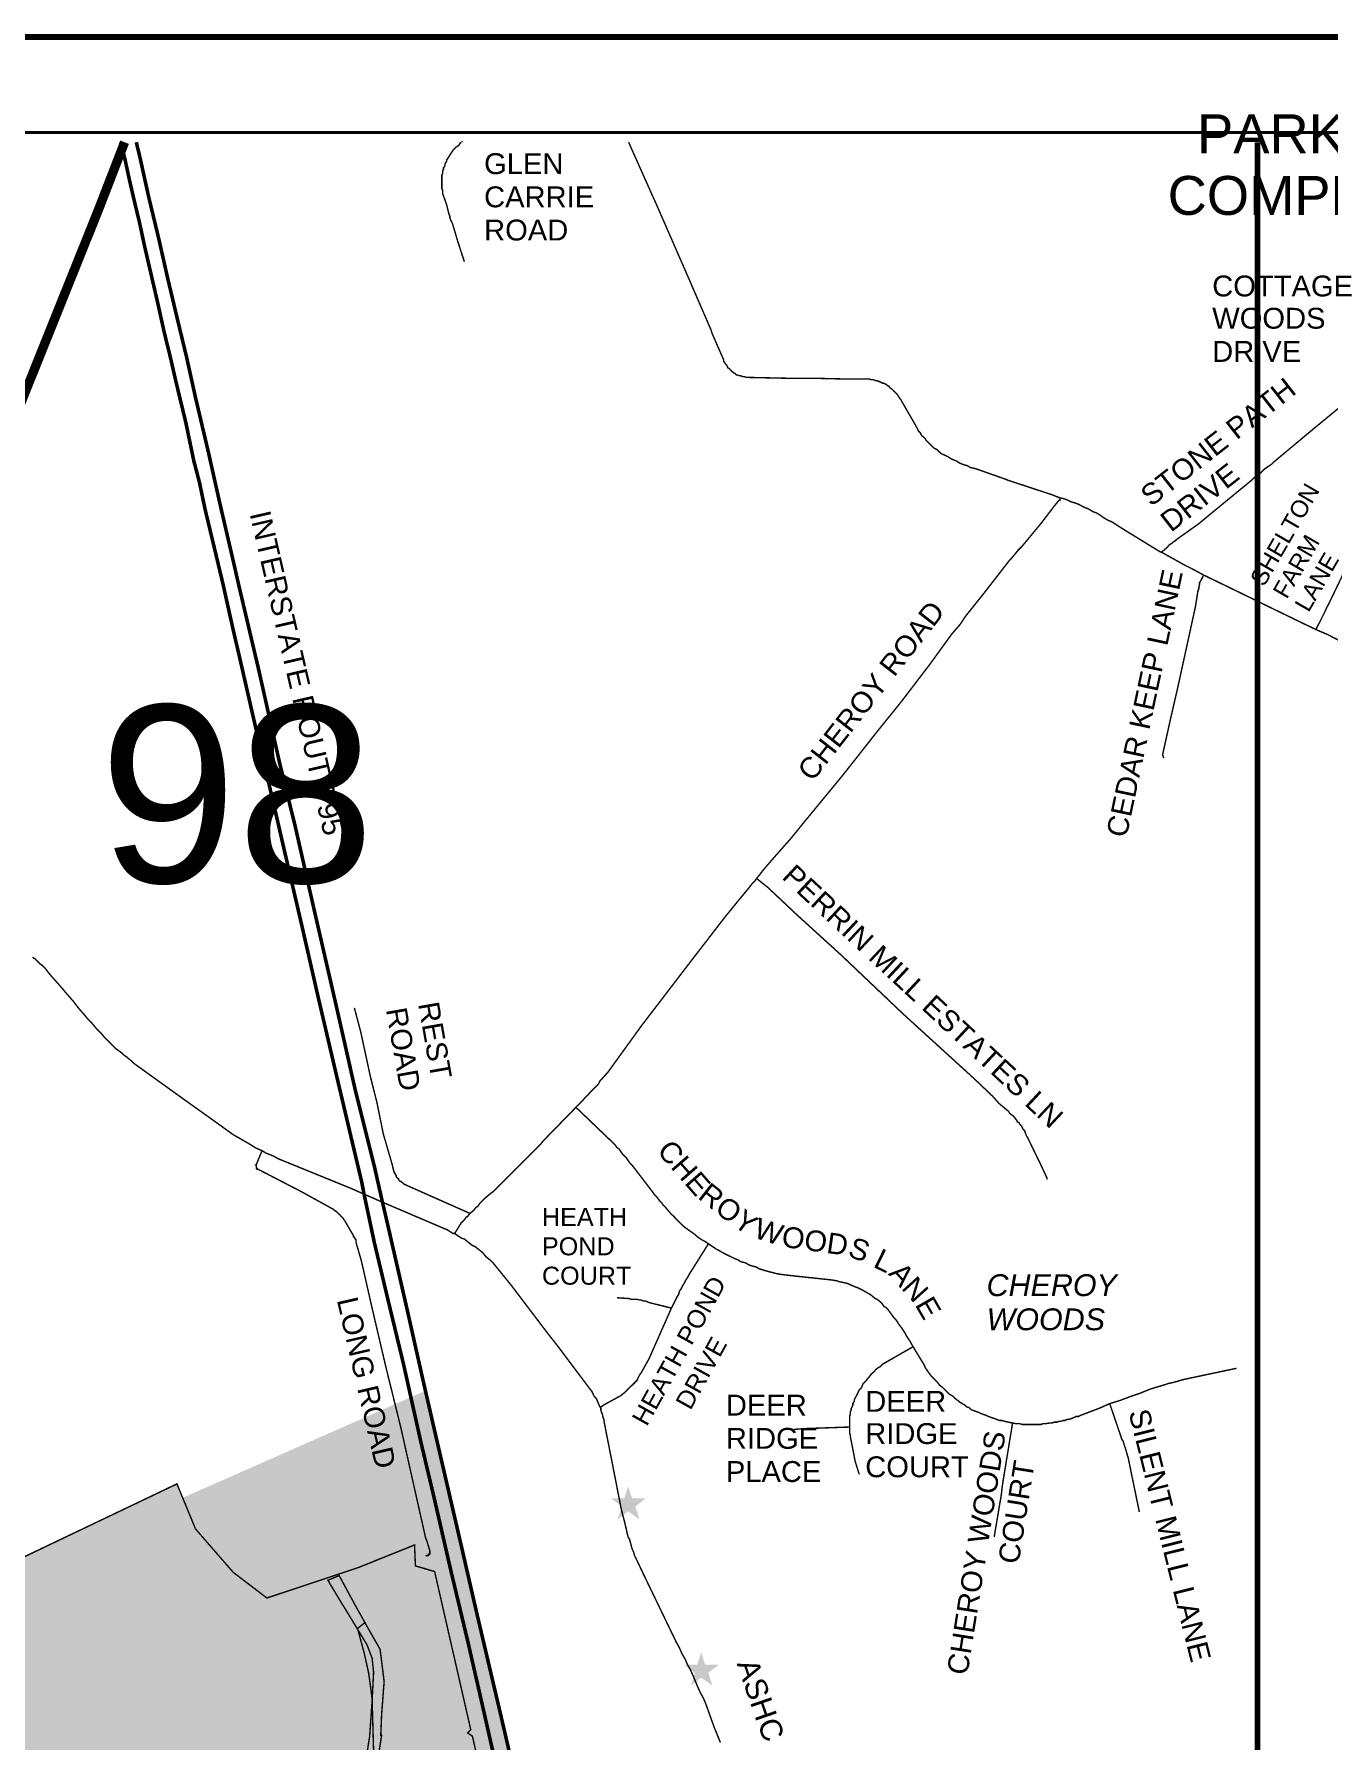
# Model space of a CAD drawing. Header units: millimetres. Extents: x 10 to 1080, y 12 to 847.
# Drawn here: x 440.9 to 577.5, y 667.1 to 847.1 of the extents above; entities that cross this region are included whole.
import ezdxf

# ---------------------------------------------------------------- set-up
doc = ezdxf.new("R2010")
doc.units = ezdxf.units.MM

msp = doc.modelspace()

# ---------------------------------------------------------------- hatches: boundary and pattern name
at = {"layer": 'H', "linetype": 'CONTINUOUS'}
for points in [[(802.375, 724.076), (804.333, 708.572), (819.82, 705.362), (834.637, 704.674), (846.243, 705.362), (859.861, 713.74), (871.467, 723.388), (876.635, 727.287), (891.452, 733.125), (894.662, 722.806), (899.231, 711.2), (902.458, 678.268), (906.939, 654.985), (912.777, 635.6), (903.041, 631.79), (870.797, 623.394), (843.703, 613.075), (834.037, 605.614), (852.17, 570.142), (848.607, 566.244), (849.207, 566.244), (834.637, 551.692), (840.475, 538.815), (802.711, 488.438), (802.217, 489.126), (800.435, 493.007), (798.83, 497.082), (795.355, 502.25), (792.215, 505.213), (789.005, 508.088), (786.289, 511.722), (784.437, 515.532), (783.078, 519.677), (782.391, 521.723), (780.874, 525.78), (778.334, 530.348), (775.794, 533.735), (773.007, 536.875), (769.955, 539.75), (766.727, 542.378), (763.27, 544.83), (759.707, 547.123), (755.985, 549.24), (754.115, 550.333), (752.263, 551.356), (750.305, 552.45), (748.365, 553.473), (746.407, 554.478), (744.467, 555.502), (742.615, 556.507), (740.657, 557.618), (739.652, 558.13), (732.525, 556.436), (732.79, 544.583), (726.264, 530.86), (723.142, 524.334), (722.207, 519.765), (722.877, 514.015), (725.593, 511.052), (734.219, 509.182), (736.177, 508.935), (733.302, 494.965), (732.278, 489.126), (728.98, 480.236), (737.605, 465.243), (747.518, 446.193), (733.548, 450.338), (730.409, 438.062), (720.76, 407.158), (717.885, 398.268), (714.745, 388.108), (713.475, 387.174), (712.047, 376.096), (715.945, 344.77), (716.615, 324.026), (716.439, 318.682), (723.388, 318.435), (731.608, 319.705), (737.358, 321.557), (743.373, 323.25), (749.635, 324.273), (754.962, 326.39), (761.488, 331.47), (750.641, 308.786), (742.95, 291.677), (741.257, 289.313), (754.715, 277.195), (760.801, 272.292), (760.73, 272.115), (769.444, 264.583), (777.487, 249.678), (794.597, 237.155), (804.333, 230.293), (811.777, 224.032), (798.054, 219.957), (781.473, 215.988), (770.043, 212.602), (757.502, 208.033), (746.072, 201.172), (734.06, 195.404), (725.082, 194.91), (725.258, 194.134), (725.593, 192.105), (725.752, 188.048), (725.17, 184.062), (724.905, 183.392), (714.587, 181.698), (699.17, 173.743), (696.295, 178.312), (682.078, 173.143), (680.879, 176.53), (652.868, 161.713), (660.647, 138.007), (660.4, 137.83), (656.749, 135.467), (653.203, 133.103), (649.552, 130.722), (645.918, 128.358), (642.285, 125.977), (638.634, 123.702), (635, 121.32), (631.349, 118.957), (627.803, 116.664), (624.152, 114.3), (620.942, 115.394), (619.584, 117.51), (618.402, 119.556), (617.22, 121.744), (616.038, 123.702), (614.68, 125.977), (613.569, 128.27), (612.299, 130.475), (610.958, 132.415), (609.424, 134.197), (608.154, 136.066), (606.795, 138.254), (605.367, 140.035), (603.673, 143.087), (601.892, 144.445), (599.863, 145.715), (598.17, 147.496), (596.724, 149.26), (595.118, 151.042), (593.513, 152.647), (591.22, 153.846), (589.439, 155.187), (587.675, 156.545), (586.052, 158.415), (585.717, 160.778), (585.047, 162.895), (584.112, 165.1), (582.172, 166.194), (580.549, 167.887), (579.543, 169.845), (578.785, 171.962), (577.762, 173.902), (576.668, 175.772), (575.398, 177.553), (573.775, 178.982), (571.659, 182.457), (568.784, 186.778), (566.932, 189.988), (565.82, 194.486), (564.462, 203.87), (563.704, 208.527), (563.88, 211.332), (563.704, 215.477), (563.457, 217.77), (563.28, 220.133), (563.368, 222.426), (563.28, 224.614), (562.857, 227.418), (561.675, 229.694), (560.828, 232.586), (561.428, 234.774), (561.852, 237.825), (561.922, 240.206), (561.587, 242.658), (561.763, 245.286), (562.01, 247.65), (561.852, 250.278), (561.164, 254.423), (561.922, 257.052), (562.522, 259.256), (562.275, 261.532), (561.499, 263.56), (560.405, 265.518), (559.805, 267.882), (559.223, 270.175), (557.953, 273.297), (556.26, 274.92), (554.814, 277.53), (554.39, 280), (553.72, 282.363), (552.962, 284.656), (551.85, 286.508), (550.668, 288.713), (549.222, 291.165), (547.194, 292.947), (545.412, 294.552), (543.56, 296.422), (543.719, 298.697), (542.537, 300.655), (540.42, 302.348), (538.057, 304.976), (535.34, 306.405), (532.553, 307.763), (530.26, 309.545), (528.232, 310.903), (526.874, 312.755), (526.45, 314.872), (524.51, 315.807), (522.305, 316.054), (518.248, 316.565), (515.779, 316.9), (513.592, 317.324), (511.387, 317.923), (508.935, 318.17), (507.153, 316.988), (506.465, 314.96), (505.037, 313.267), (503.255, 311.997), (501.897, 310.303), (500.292, 308.698), (498.422, 307.587), (496.658, 306.07), (495.212, 304.377), (494.453, 302.348), (493.942, 299.896), (493.607, 297.603), (493.942, 295.24), (494.453, 293.123), (495.212, 290.83), (495.723, 288.625), (494.03, 286.508), (493.342, 284.304), (491.649, 281.693), (489.462, 280.846), (485.14, 280.423), (481.577, 280.582), (479.637, 281.852), (478.102, 283.457), (476.673, 285.08), (475.068, 286.773), (472.863, 287.267), (470.658, 286.685), (468.965, 285.238), (467.184, 283.88), (465.067, 282.875), (463.462, 281.34), (464.732, 279.488), (466.602, 278.306), (468.63, 277.372), (469.724, 275.502), (468.877, 273.385), (467.095, 272.027), (463.973, 269.663), (462.104, 268.058), (460.075, 266.876), (457.958, 266.1), (455.665, 265.606), (452.702, 266.277), (450.674, 267.212), (448.469, 267.635), (444.835, 268.482), (442.718, 268.993), (440.514, 268.393), (436.792, 268.217), (434.763, 268.905), (432.805, 269.998), (431.465, 271.78), (432.647, 273.72), (433.405, 275.925), (433.317, 278.218), (432.805, 280.335), (432.894, 282.963), (431.959, 285.327), (428.925, 284.568), (426.72, 283.88), (424.603, 283.457), (421.375, 283.968), (419.188, 284.392), (417.072, 284.903), (415.025, 285.926), (412.838, 286.685), (410.792, 287.62), (409.698, 289.56), (409.875, 291.765), (410.298, 293.97), (410.298, 296.157), (409.61, 298.203), (408.252, 300.143), (406.4, 301.66), (404.53, 303.107), (402.837, 304.712), (400.897, 305.823), (399.715, 307.675), (400.297, 309.792), (399.962, 311.997), (397.845, 313.355), (395.905, 314.537), (394.547, 316.318), (393.1, 318.1), (391.672, 319.793), (390.225, 321.398), (388.108, 322.668), (386.592, 324.185), (385.057, 325.878), (383.452, 327.325), (381.582, 328.595), (379.465, 329.265), (378.125, 331.047), (378.037, 333.252), (377.349, 335.368), (375.92, 336.973), (374.05, 338.332), (372.11, 339.425), (370.152, 340.536), (368.035, 341.383), (365.919, 341.965), (363.555, 341.63), (361.615, 340.607), (359.745, 338.914), (357.875, 337.82), (355.935, 336.797), (353.818, 335.703), (351.878, 334.522), (350.255, 332.652), (348.915, 330.8), (347.98, 328.754), (347.133, 326.637), (345.599, 325.032), (343.323, 324.785), (340.184, 324.785), (337.732, 325.367), (335.615, 324.185), (334.522, 322.333), (334.433, 320.128), (334.098, 317.923), (332.899, 315.807), (331.805, 313.866), (330.958, 311.75), (330.712, 309.545), (330.288, 307.252), (329.935, 304.976), (329.688, 302.683), (329.018, 300.39), (328.083, 298.203), (327.325, 296.157), (327.06, 293.97), (328.665, 292.347), (329.935, 290.583), (328.665, 288.802), (326.39, 287.955), (323.25, 287.778), (321.045, 288.29), (319.864, 290.23), (318.682, 292.276), (316.812, 293.705), (314.025, 294.975), (311.732, 295.487), (309.615, 295.91), (307.763, 297.092), (306.405, 299.05), (305.47, 300.99), (304.712, 303.107), (303.689, 305.135), (301.995, 306.405), (300.302, 307.852), (298.962, 309.545), (297.268, 307.94), (296.422, 305.894), (293.282, 304.2), (291.5, 305.558), (289.648, 306.828), (287.69, 307.852), (287.267, 309.968), (287.69, 312.173), (285.75, 313.09), (283.457, 313.602), (281.34, 314.202), (279.224, 315.295), (278.642, 317.5), (277.954, 319.617), (276.013, 321.222), (274.144, 319.793), (272.874, 317.923), (269.998, 319.193), (268.217, 320.64), (266.435, 321.98), (263.984, 324.45), (262.202, 325.72), (260.862, 327.484), (261.108, 329.688), (261.867, 331.893), (262.714, 334.01), (262.467, 337.644), (261.532, 339.602), (260.597, 341.718), (258.992, 343.323), (255.94, 345.352), (253.065, 346.71), (251.195, 347.892), (249.167, 348.827), (248.92, 351.032), (250.19, 352.884), (251.707, 354.842), (254.088, 354.93), (255.782, 356.358), (257.969, 356.623), (260.174, 357.117), (261.444, 359.234), (261.779, 361.527), (261.62, 363.732), (260.438, 365.584), (258.992, 367.277), (256.117, 367.63), (255.429, 369.746), (254.088, 371.44), (252.307, 372.957), (250.525, 374.227), (248.497, 374.826), (247.138, 376.767), (248.162, 378.707), (247.385, 381), (245.78, 382.517), (245.622, 384.81), (244.687, 386.75), (243.575, 388.796), (242.235, 390.56), (241.035, 392.43), (239.518, 394.212), (239.43, 396.416), (240.453, 398.533), (240.612, 401.144), (240.788, 403.86), (239.43, 405.888), (238.584, 408.005), (236.467, 409.452), (235.038, 411.304), (233.08, 412.838), (233.168, 415.202), (234.103, 417.318), (235.462, 419.276), (236.978, 421.04), (238.072, 422.998), (237.825, 425.274), (237.49, 427.902), (236.22, 429.683), (234.527, 431.377), (232.657, 433.246), (230.628, 434.587), (229.182, 436.28), (227.489, 437.815), (226.219, 439.667), (224.79, 441.537), (223.943, 443.742), (222.92, 445.77), (220.98, 447.216), (218.775, 448.557), (216.57, 449.827), (214.365, 450.25), (212.249, 450.427), (209.797, 450.515), (206.163, 450.427), (203.87, 451.026), (201.595, 450.338), (199.972, 448.31), (201.665, 446.705), (199.549, 444.588), (196.938, 445.347), (194.822, 445.435), (192.105, 444.923), (189.054, 445.012), (187.202, 443.406), (184.908, 442.472), (182.88, 441.113), (181.01, 439.596), (179.317, 438.15), (177.288, 437.056), (175.084, 436.457), (173.055, 435.522), (170.762, 434.675), (168.575, 434.852), (166.793, 436.545), (165.947, 438.82), (165.259, 440.937), (163.142, 442.048), (160.955, 442.56), (158.574, 442.383), (156.369, 441.713), (154.005, 440.778), (151.377, 440.267), (148.59, 440.267), (146.385, 439.843), (145.45, 437.727), (145.115, 435.522), (142.663, 436.122), (142.152, 438.326), (140.458, 439.932), (138.43, 441.113), (136.472, 442.207), (134.285, 442.807), (131.745, 442.048), (128.605, 441.537), (126.153, 441.872), (123.525, 441.784), (121.497, 442.983), (120.05, 444.588), (117.775, 445.012), (116.082, 446.528), (116.152, 448.822), (114.124, 450.938), (112.607, 453.214), (111.425, 454.995), (110.155, 456.777), (108.797, 458.47), (107.527, 460.252), (106.257, 461.945), (104.898, 463.726), (103.54, 465.42), (102.182, 467.113), (100.842, 468.806), (99.572, 470.57), (98.213, 472.264), (95.585, 475.738), (93.133, 479.213), (90.682, 482.776), (88.477, 486.41), (86.448, 490.132), (84.578, 494.03), (83.062, 498.016), (81.527, 502.92), (80.433, 507.065), (79.498, 511.298), (78.74, 515.532), (78.228, 519.853), (77.805, 524.175), (77.558, 528.496), (77.47, 532.8), (77.558, 534.917), (77.558, 537.122), (77.717, 539.238), (77.893, 541.443), (78.052, 543.56), (78.317, 545.765), (78.564, 547.882), (79.252, 552.115), (80.098, 556.348), (81.192, 560.582), (82.374, 564.727), (84.402, 570.054), (86.448, 573.793), (87.63, 575.645), (117.687, 575.645), (138.007, 572.435), (144.445, 544.23), (141.905, 543.225), (154.764, 537.88), (160.443, 536.028), (171.185, 535.693), (189.318, 535.34), (206.834, 533.912), (226.06, 527.897), (227.842, 532.888), (253.912, 548.552), (259.239, 550.333), (265.677, 550.668), (269.575, 552.115), (277.019, 556.772), (283.122, 559.223), (290.989, 559.982), (306.317, 558.553), (306.652, 558.288), (307.005, 558.624), (310.885, 558.888), (317.659, 563.122), (325.543, 568.113), (333.745, 573.528), (338.825, 576.827), (341.365, 576.756), (344.928, 576.068), (348.492, 574.71), (351.949, 572.858), (355.759, 569.718), (358.228, 566.173), (359.234, 564.303), (360.257, 562.363), (362.462, 558.8), (365.425, 555.925), (369.993, 554.32), (376.255, 554.478), (378.46, 554.902), (380.577, 555.325), (382.782, 555.748), (384.898, 556.013), (387.773, 556.436), (392.007, 557.107), (396.064, 558.042), (400.138, 559.135), (404.107, 560.405), (408.005, 561.852), (411.903, 563.457), (415.713, 565.238), (419.435, 567.09), (423.069, 569.048), (424.18, 569.63), (421.128, 576.333), (406.224, 573.952), (411.057, 595.383), (409.452, 607.06), (401.408, 603.85), (401.832, 611.893), (404.618, 612.74), (404.195, 626.022), (394.882, 630.432), (373.539, 618.737), (369.482, 635.67), (377.19, 651.845), (407.405, 673.276), (407.829, 671.23), (482.177, 704.003), (500.715, 623.323), (501.227, 623.57), (505.372, 625.863), (509.182, 627.892), (512.992, 630.008), (516.802, 632.037), (520.612, 634.065), (522.552, 635.088), (524.422, 636.094), (526.362, 637.117), (528.232, 638.14), (530.172, 639.233), (532.042, 640.256), (534.335, 641.438), (544.495, 629.585), (550.422, 631.613), (546.523, 639.568), (541.532, 645.336), (541.602, 645.407), (545.412, 647.453), (549.222, 649.57), (553.032, 651.598), (556.772, 653.627), (560.582, 655.743), (564.392, 657.772), (568.202, 659.888), (572.012, 661.917), (575.733, 664.034), (579.543, 666.15), (583.353, 668.196), (587.163, 670.313), (590.885, 672.342), (596.724, 674.458), (601.133, 674.458), (603.338, 674.458), (605.455, 674.37), (607.642, 674.194), (609.847, 674.123), (611.964, 674.035), (614.168, 673.858), (616.373, 673.7), (618.49, 673.612), (620.695, 673.435), (622.882, 673.347), (624.999, 673.276), (629.32, 673.188), (633.642, 673.276), (637.875, 673.523), (642.108, 673.947), (646.254, 674.617), (650.399, 675.728), (653.627, 676.734), (657.684, 678.18), (661.67, 679.873), (665.568, 681.743), (669.378, 683.772), (673.1, 685.976), (676.734, 688.252), (680.297, 690.704), (683.683, 693.42), (687.07, 696.136), (690.192, 699.1), (693.332, 702.063), (696.207, 705.273), (699.082, 708.572), (701.71, 711.958), (705.785, 710.53), (709.842, 708.995), (713.74, 707.214), (717.638, 705.362), (721.448, 703.333), (723.988, 701.798), (729.403, 707.302), (742.35, 719.578), (751.999, 718.908), (767.503, 733.725), (785.618, 751.84), (797.207, 740.234), (802.375, 724.076), (802.375, 724.076)], [(461.945, 684.865), (465.49, 682.166), (475.139, 685.377), (481.065, 687.74), (481.154, 685.553), (483.182, 684.953), (486.992, 668.267), (486.657, 667.932), (487.168, 667.597), (490.22, 654.138), (494.277, 633.977), (493.183, 628.562), (488.862, 624.17), (486.41, 620.272), (483.535, 613.075), (483.694, 608.506), (486.569, 603.673), (485.299, 599.952), (481.912, 597.747), (479.884, 596.477), (477.097, 594.536), (477.008, 594.448), (475.985, 594.607), (474.892, 596.388), (474.045, 597.747), (470.994, 602.068), (468.207, 606.972), (468.365, 607.66), (468.542, 608.33), (470.059, 609.424), (472.863, 611.046), (473.022, 611.117), (473.11, 611.205), (473.287, 611.293), (473.445, 611.47), (473.534, 611.54), (473.71, 611.628), (473.869, 611.805), (474.045, 611.964), (474.222, 612.14), (474.292, 612.228), (474.468, 612.387), (474.645, 612.563), (474.715, 612.652), (474.892, 612.898), (475.068, 613.075), (475.139, 613.322), (475.315, 613.498), (475.492, 613.657), (475.562, 613.922), (475.65, 614.01), (475.738, 614.168), (475.738, 614.257), (475.827, 614.345), (475.915, 614.504), (476.074, 614.856), (476.162, 615.103), (476.25, 615.35), (476.338, 615.527), (476.409, 615.862), (476.497, 615.95), (476.497, 616.126), (476.585, 616.285), (476.585, 616.373), (476.585, 616.55), (476.585, 616.62), (476.673, 616.797), (476.673, 616.885), (476.673, 616.973), (476.673, 617.132), (476.673, 617.22), (476.673, 617.308), (476.762, 617.555), (476.762, 617.643), (476.762, 617.82), (476.762, 618.067), (477.185, 623.394), (477.608, 624.17), (477.679, 624.24), (477.679, 624.328), (477.767, 624.417), (477.855, 624.505), (477.855, 624.664), (477.855, 624.752), (477.943, 624.928), (477.943, 625.016), (477.943, 625.175), (477.943, 625.352), (477.855, 625.51), (477.767, 625.687), (477.767, 625.775), (477.679, 625.863), (477.608, 625.934), (477.52, 625.934), (477.432, 626.022), (477.344, 626.11), (477.185, 626.198), (477.008, 626.198), (476.92, 626.198), (476.762, 626.198), (476.673, 626.198), (476.585, 626.198), (476.338, 626.11), (476.25, 626.11), (476.074, 626.022), (475.985, 625.934), (475.915, 625.863), (475.827, 625.775), (475.827, 625.687), (475.738, 625.598), (475.65, 625.51), (475.65, 625.44), (475.562, 625.175), (475.562, 625.087), (475.562, 624.928), (475.562, 624.84), (475.562, 624.752), (475.65, 624.593), (475.738, 624.417), (475.827, 624.24), (476.162, 623.482), (475.738, 617.89), (475.65, 617.643), (475.65, 617.467), (475.65, 617.308), (475.65, 617.044), (475.65, 616.885), (475.562, 616.708), (475.492, 616.55), (475.492, 616.285), (475.403, 616.126), (475.315, 615.95), (475.227, 615.774), (475.227, 615.527), (475.139, 615.35), (474.98, 615.103), (474.98, 615.015), (474.804, 614.768), (474.715, 614.592), (474.645, 614.433), (474.557, 614.257), (474.468, 614.08), (474.38, 613.922), (474.292, 613.833), (474.222, 613.745), (474.045, 613.586), (473.957, 613.498), (473.957, 613.41), (473.798, 613.322), (473.71, 613.163), (473.534, 612.987), (473.375, 612.81), (473.287, 612.74), (473.11, 612.563), (472.952, 612.475), (472.775, 612.316), (472.687, 612.228), (467.942, 609.424), (467.519, 609.6), (466.425, 609.935), (465.755, 611.382), (461.945, 619.76), (461.433, 620.854), (461.345, 621.03), (461.257, 621.206), (460.922, 621.965), (454.325, 638.21), (454.572, 638.298), (453.125, 641.174), (453.478, 642.532), (453.902, 642.796), (454.325, 643.132), (454.819, 643.643), (455.33, 644.225), (455.595, 644.737), (455.93, 645.248), (456.177, 646.007), (456.353, 646.606), (456.442, 647.365), (456.512, 648.123), (456.512, 648.882), (456.6, 649.482), (456.688, 650.064), (456.777, 650.487), (457.112, 651.175), (457.359, 651.686), (457.712, 652.18), (458.047, 652.692), (458.382, 653.027), (459.052, 653.45), (459.828, 653.874), (460.163, 654.138), (461.098, 654.562), (461.098, 654.65), (461.945, 655.073), (463.127, 655.743), (465.755, 657.26), (467.607, 658.372), (468.718, 658.883), (470.323, 659.218), (471.593, 659.553), (471.928, 659.642), (472.863, 659.888), (475.227, 660.4), (475.985, 660.647), (476.497, 660.735), (476.762, 660.912), (477.008, 661), (477.185, 661.158), (477.255, 661.335), (477.344, 661.494), (477.344, 661.582), (477.432, 661.758), (477.344, 661.917), (477.344, 662.093), (477.255, 662.27), (477.255, 662.428), (477.185, 662.517), (477.097, 662.605), (477.008, 662.693), (476.832, 662.852), (477.608, 667.685), (477.52, 667.685), (477.608, 669.89), (477.855, 673.347), (477.432, 676.734), (475.985, 679.274), (474.804, 681.39), (474.715, 681.567), (473.11, 684.53), (471.928, 684.018), (473.445, 681.478), (473.622, 681.232), (474.98, 679.027), (476.074, 677.157), (476.585, 675.816), (476.762, 674.37), (476.585, 671.23), (476.338, 667.508), (475.65, 663.275), (475.562, 662.852), (475.403, 662.693), (475.227, 662.517), (475.227, 662.34), (475.139, 662.182), (475.139, 662.005), (475.068, 661.917), (474.98, 661.758), (474.892, 661.67), (474.804, 661.582), (474.645, 661.494), (474.468, 661.423), (474.222, 661.335), (473.869, 661.247), (473.445, 661.158), (472.775, 661), (471.752, 660.735), (470.57, 660.4), (469.142, 660.065), (468.118, 659.8), (466.513, 658.954), (464.908, 658.107), (463.638, 657.437), (462.527, 656.766), (461.945, 656.414), (461.257, 656.078), (460.252, 655.496), (459.228, 654.897), (458.382, 654.297), (458.135, 654.226), (457.958, 654.385), (457.87, 654.226), (457.782, 654.138), (457.288, 653.627), (456.865, 653.115), (456.512, 652.604), (456.177, 652.022), (455.754, 651.263), (455.507, 650.416), (455.33, 649.058), (455.242, 647.7), (455.172, 646.942), (454.995, 646.342), (454.907, 646.095), (454.484, 645.76), (453.902, 644.984), (453.478, 644.49), (453.725, 644.225), (453.39, 643.89), (453.055, 643.643), (452.967, 643.555), (451.785, 644.066), (451.432, 644.225), (451.362, 644.402), (450.092, 646.853), (448.822, 648.97), (447.798, 650.416), (446.528, 651.845), (445.258, 653.027), (443.988, 654.05), (443.9, 654.138), (442.718, 654.808), (440.849, 655.743), (438.732, 656.502), (436.88, 656.925), (435.01, 657.19), (433.158, 657.19), (430.689, 656.837), (428.995, 656.343), (428.413, 656.167), (425.785, 655.655), (421.464, 654.562), (420.282, 654.138), (419.947, 653.962), (417.918, 653.38), (417.742, 653.38), (414.955, 652.445), (412.662, 651.757), (410.545, 651.087), (409.363, 650.575), (409.187, 650.575), (408.093, 650.064), (407.829, 649.993), (405.8, 648.97), (403.684, 647.788), (401.832, 646.606), (400.209, 645.336), (398.357, 643.714), (396.328, 641.95), (394.794, 640.68), (392.765, 638.81), (390.402, 637.117), (388.708, 636.094), (387.597, 635.512), (386.662, 636.517), (386.503, 636.358), (385.904, 635.847), (386.592, 635), (385.745, 634.577), (384.21, 633.977), (382.94, 633.554), (381.247, 632.972), (379.73, 632.548), (377.613, 631.948), (376.432, 631.702), (372.692, 630.52), (371.845, 631.19), (369.993, 640.415), (368.812, 646.518), (381.423, 655.567), (392.677, 663.61), (407.494, 673.435), (407.494, 670.472), (428.325, 680.967), (456.018, 694.178), (457.958, 689.434), (461.945, 684.865), (461.945, 684.865)], [(505.46, 692.662), (504.014, 692.662), (503.59, 693.932), (503.167, 692.662), (501.809, 692.662), (502.92, 691.815), (502.497, 690.457), (503.59, 691.303), (504.772, 690.457), (504.349, 691.815), (505.46, 692.662), (505.46, 692.662)], [(445.682, 684.706), (444.235, 684.706), (443.812, 685.976), (443.389, 684.706), (442.048, 684.706), (443.142, 683.86), (442.718, 682.502), (443.812, 683.348), (445.012, 682.502), (444.588, 683.86), (445.682, 684.706), (445.682, 684.706)], [(476.585, 679.697), (475.139, 679.697), (474.715, 680.967), (474.292, 679.697), (472.952, 679.697), (474.045, 678.85), (473.622, 677.51), (474.715, 678.356), (475.915, 677.51), (475.492, 678.85), (476.585, 679.697), (476.585, 679.697)], [(450.162, 676.663), (448.733, 676.663), (448.31, 677.933), (447.887, 676.663), (446.528, 676.663), (447.622, 675.816), (447.199, 674.458), (448.31, 675.305), (449.492, 674.458), (449.068, 675.816), (450.162, 676.663), (450.162, 676.663)], [(513.168, 675.128), (511.722, 675.128), (511.298, 676.398), (510.875, 675.128), (509.517, 675.128), (510.628, 674.282), (510.205, 672.924), (511.298, 673.77), (512.48, 672.924), (512.057, 674.282), (513.168, 675.128), (513.168, 675.128)], [(464.82, 672.253), (463.374, 672.253), (462.95, 673.523), (462.527, 672.253), (461.169, 672.253), (462.28, 671.407), (461.857, 670.048), (462.95, 670.895), (464.132, 670.048), (463.709, 671.407), (464.82, 672.253), (464.82, 672.253)], [(478.032, 673.523), (476.585, 673.523), (476.162, 674.793), (475.738, 673.523), (474.38, 673.523), (475.492, 672.677), (475.068, 671.318), (476.162, 672.165), (477.344, 671.318), (476.92, 672.677), (478.032, 673.523), (478.032, 673.523)], [(479.46, 669.537), (478.032, 669.537), (477.608, 670.807), (477.185, 669.537), (475.827, 669.537), (476.92, 668.69), (476.497, 667.35), (477.608, 668.196), (478.79, 667.35), (478.367, 668.69), (479.46, 669.537), (479.46, 669.537)], [(456.265, 667.42), (454.819, 667.42), (454.395, 668.69), (453.972, 667.42), (452.632, 667.42), (453.725, 666.574), (453.302, 665.233), (454.395, 666.08), (455.595, 665.233), (455.172, 666.574), (456.265, 667.42), (456.265, 667.42)]]:
    msp.add_hatch(color=256, dxfattribs=at).paths.add_polyline_path(points)

# ---------------------------------------------------------------- linework, layer by layer
at = {"layer": 'P'}
for points, const_width in [([(16.157, 12.118), (16.157, 846.755), (1080.082, 846.755), (1080.082, 12.118), (16.157, 12.118)], 0.602), ([(42.245, 29.475), (42.245, 836.683), (948.002, 836.683), (948.002, 29.475), (42.245, 29.475), (42.245, 29.475)], 0.301), ([(569.965, 835.66), (569.965, 762.265), (569.965, 654.138), (461.927, 654.138), (353.818, 654.138), (353.818, 762.265), (353.818, 835.66)], 0.602), ([(450.48, 835.66), (447.798, 828.728), (422.222, 765.052), (418.165, 754.98), (414.849, 746.689), (411.886, 739.228), (408.922, 732.208), (406.135, 724.835), (401.655, 713.828), (397.757, 704.356), (396.734, 701.728), (394.882, 696.895), (392.677, 691.568), (388.867, 681.831), (384.634, 671.16), (380.065, 659.977)], 0.978), ([(450.056, 835.66), (450.497, 833.967), (451.009, 831.603), (451.52, 829.398), (452.032, 827.282), (452.614, 824.583), (453.972, 818.727), (454.642, 815.693), (455.33, 812.888), (455.912, 810.348), (456.935, 806.115), (457.782, 802.058), (458.382, 799.765), (458.964, 796.978), (460.146, 792.057), (460.834, 789.182), (461.927, 784.278), (462.774, 780.627), (464.555, 772.848), (466.002, 766.745), (467.272, 761.242), (469.124, 753.286), (470.905, 745.49), (472.846, 737.2), (474.468, 730.338), (475.474, 726.105), (475.738, 724.747), (476.832, 719.596), (478.349, 713.246), (479.884, 706.896), (481.736, 698.588), (483.182, 692.503), (484.875, 685.13), (486.657, 677.686), (488.015, 671.759), (489.708, 664.298)], 0.376), ([(450.444, 835.66), (450.074, 834.743)], 0.151), ([(451.714, 835.66), (452.102, 834.055), (453.037, 829.822), (454.06, 825.588), (454.995, 821.443), (456.001, 817.21), (457.024, 812.976), (457.958, 808.743), (459.299, 803.063), (460.569, 797.401), (461.927, 791.563), (462.527, 788.935), (464.644, 779.956), (466.848, 770.132), (468.454, 763.623), (470.57, 754.309), (472.775, 744.732), (474.804, 735.753), (476.832, 727.639), (477.679, 723.9), (478.19, 721.713), (480.307, 712.47), (482, 704.938), (483.694, 697.583), (485.898, 688.093), (487.592, 680.72), (490.044, 670.313), (491.896, 662.358)], 0.376), ([(486.057, 835.66), (486.057, 835.678), (485.898, 835.589), (485.722, 835.325), (485.475, 835.166), (485.387, 835.078), (485.211, 834.902), (485.122, 834.813), (484.964, 834.566), (484.787, 834.319), (484.699, 834.143), (484.628, 834.055), (484.54, 833.896), (484.452, 833.808), (484.452, 833.632), (484.364, 833.543), (484.276, 833.385), (484.276, 833.208), (484.205, 833.049), (484.117, 832.961), (484.117, 832.785), (484.029, 832.626), (484.029, 832.45), (484.029, 832.362), (483.941, 832.203), (483.941, 832.026), (483.941, 831.85), (483.941, 831.691), (483.941, 831.515), (483.941, 831.356), (483.941, 831.268), (483.941, 831.092), (483.941, 830.933), (483.941, 830.756), (484.029, 830.58), (484.029, 830.421), (484.029, 830.245), (484.452, 829.063), (484.699, 828.04), (484.787, 827.881), (484.787, 827.705), (484.875, 827.458), (484.964, 827.282), (485.052, 827.123), (485.634, 825.165), (486.322, 823.048)], 0.151), ([(503.643, 835.66), (505.531, 831.427), (506.13, 830.086), (506.554, 829.151), (510.028, 821.196), (512.304, 815.94), (512.48, 815.428), (513.662, 812.729), (513.662, 812.553), (513.75, 812.465), (513.838, 812.306), (513.997, 812.13), (514.085, 811.953), (514.085, 811.883), (514.262, 811.795), (514.421, 811.618), (514.509, 811.53), (514.685, 811.371), (514.844, 811.283), (515.02, 811.107), (515.179, 811.107), (515.267, 811.036), (515.444, 811.036), (515.691, 810.948), (515.867, 810.948), (516.026, 810.86), (516.114, 810.86), (516.202, 810.86), (516.29, 810.86), (520.435, 810.772), (523.064, 810.772), (526.962, 810.683), (528.144, 810.683), (528.232, 810.683), (528.391, 810.683), (528.567, 810.683), (528.726, 810.683), (528.902, 810.683), (529.078, 810.683), (529.237, 810.613), (529.325, 810.613), (529.502, 810.613), (529.661, 810.525), (529.837, 810.525), (529.996, 810.436), (530.084, 810.436), (530.26, 810.348), (530.419, 810.26), (530.507, 810.26), (530.684, 810.189), (530.842, 810.101), (530.931, 810.013), (531.107, 809.925), (531.195, 809.766), (531.354, 809.678), (531.442, 809.59), (531.53, 809.502), (531.689, 809.343), (531.777, 809.255), (531.954, 809.078), (532.042, 808.99), (532.112, 808.831), (532.201, 808.743), (532.289, 808.567), (532.377, 808.496), (532.465, 808.32), (534.07, 805.533), (534.158, 805.356), (534.229, 805.18), (534.405, 805.021), (534.494, 804.845), (534.582, 804.686), (534.741, 804.598), (534.917, 804.422), (535.005, 804.263), (535.164, 804.086), (535.252, 803.998), (535.428, 803.839), (535.675, 803.575), (535.852, 803.416), (536.011, 803.328), (536.187, 803.24), (536.346, 803.063), (536.434, 802.993), (536.61, 802.816), (536.857, 802.728), (537.034, 802.64), (537.192, 802.569), (537.369, 802.481), (537.616, 802.305), (537.968, 802.146), (538.215, 802.058), (538.462, 801.882), (538.815, 801.723), (539.062, 801.635), (539.397, 801.546), (539.662, 801.37), (539.997, 801.299), (540.332, 801.211), (543.472, 800.1), (543.631, 800.029), (548.287, 798.495), (549.134, 798.16)], 0.151), ([(786.201, 835.66), (786.201, 654.138), (678.092, 654.138), (569.965, 654.138), (569.965, 762.265), (569.965, 835.66)], 0.602), ([(449.492, 833.12), (448.716, 831.092)], 0.151), ([(449.986, 834.39), (449.562, 833.473)], 0.151), ([(448.557, 830.845), (448.222, 829.822)], 0.151), ([(448.045, 829.486), (447.798, 828.728), (447.287, 827.546)], 0.151), ([(447.199, 827.193), (446.775, 826.188)], 0.151), ([(446.599, 825.853), (445.841, 823.895)], 0.151), ([(445.752, 823.56), (445.329, 822.625)], 0.151), ([(445.17, 822.29), (444.412, 820.349)], 0.151), ([(444.235, 819.997), (443.9, 818.991)], 0.151), ([(443.724, 818.656), (442.965, 816.698)], 0.151), ([(442.789, 816.363), (442.454, 815.428)], 0.151), ([(442.295, 815.093), (441.519, 813.153)], 0.151), ([(441.36, 812.8), (441.025, 811.795)], 0.151), ([(559.805, 792.409), (560.229, 792.745), (560.405, 792.903), (560.564, 793.08), (560.74, 793.256), (560.899, 793.327), (561.075, 793.503), (561.252, 793.591), (561.411, 793.75), (563.792, 795.443), (565.132, 796.555), (569.366, 800.029), (569.718, 800.365), (570.301, 800.788), (570.724, 801.211), (571.482, 801.723), (571.835, 802.058), (575.892, 805.445), (579.279, 808.232)], 0.151), ([(517.137, 758.031), (517.56, 758.543), (517.807, 758.878), (518.742, 759.972), (520.771, 762.265), (522.217, 764.046), (526.186, 768.862), (527.456, 770.467), (529.925, 773.606), (531.442, 775.476), (532.465, 776.746), (535.428, 780.627), (537.704, 783.766), (538.639, 784.86), (539.15, 785.636), (539.485, 786.059), (541.179, 788.176), (543.807, 791.563), (544.054, 791.81), (544.318, 792.145), (544.477, 792.321), (544.654, 792.568), (544.989, 792.903), (545.165, 793.08), (547.194, 795.532), (548.552, 797.313), (548.975, 797.825), (549.046, 797.913), (549.134, 797.913), (549.134, 797.983), (549.134, 798.072), (549.134, 798.16), (549.134, 798.16)], 0.151), ([(549.134, 798.16), (549.557, 798.072), (549.981, 797.913), (550.316, 797.736), (550.668, 797.648), (551.092, 797.489), (551.427, 797.313), (551.762, 797.137), (552.185, 796.978), (552.609, 796.713), (553.032, 796.555), (553.455, 796.29), (553.791, 796.043), (554.214, 795.796), (554.637, 795.62), (555.819, 794.861), (559.805, 792.409)], 0.151), ([(559.805, 792.409), (559.894, 792.409), (560.652, 791.986), (561.411, 791.563), (562.169, 791.139), (563.016, 790.716), (564.286, 790.028)], 0.151), ([(564.286, 790.028), (564.215, 789.869), (564.127, 789.693), (564.039, 789.517), (563.951, 789.358), (563.862, 789.182), (563.862, 789.023), (563.792, 788.758), (563.792, 788.599), (563.704, 788.423), (563.439, 786.73), (561.587, 778.263), (560.828, 774.965), (559.982, 771.155), (559.982, 771.066), (559.982, 770.978), (560.052, 770.89), (560.052, 770.819), (560.141, 770.731)], 0.151), ([(564.286, 790.028), (567.09, 788.67), (573.864, 785.372), (576.139, 784.278)], 0.151), ([(576.139, 784.278), (577.074, 786.13), (577.338, 786.73), (577.409, 786.818), (579.702, 791.563)], 0.151), ([(576.139, 784.278), (577.338, 783.766), (578.52, 783.167)], 0.151), ([(498.087, 733.901), (498.422, 734.236), (499.939, 735.842), (500.204, 736.106), (500.451, 736.353), (500.627, 736.688), (500.874, 736.953), (501.474, 737.623), (505.019, 742.527), (510.275, 749.388), (513.75, 753.886), (515.179, 755.65), (516.378, 757.096), (516.625, 757.432), (516.961, 757.767), (517.137, 758.031)], 0.151), ([(517.137, 758.031), (518.319, 757.096), (521.37, 754.221), (526.027, 749.988), (532.624, 743.726), (540.156, 736.865), (542.025, 735.083), (542.696, 734.325), (543.719, 733.478), (543.807, 733.302), (543.966, 733.143), (544.142, 733.055), (544.318, 732.878), (544.565, 732.543), (544.654, 732.367), (544.812, 732.296), (544.901, 732.12), (545.077, 731.943), (545.165, 731.785), (545.236, 731.608), (545.412, 731.449), (545.5, 731.185), (545.588, 730.938), (545.747, 730.673), (547.017, 728.063), (547.776, 726.44), (547.776, 726.281)], 0.151), ([(440.761, 749.723), (441.025, 749.565), (441.184, 749.388), (441.36, 749.229), (441.519, 749.053), (441.784, 748.877), (441.942, 748.718), (442.119, 748.542), (442.295, 748.295), (442.789, 747.695), (443.389, 747.025), (443.988, 746.337), (444.482, 745.755), (445.082, 745.067), (445.594, 744.396), (446.176, 743.726), (446.599, 743.215), (447.022, 742.791), (447.446, 742.28), (447.957, 741.768), (448.381, 741.257), (448.645, 741.01), (448.892, 740.763), (449.068, 740.586), (449.315, 740.339), (449.562, 740.075), (449.915, 739.828), (450.162, 739.652), (450.409, 739.405), (450.674, 739.228), (451.185, 738.805), (451.432, 738.558), (456.847, 734.66), (459.475, 732.79), (461.927, 731.026), (463.709, 730.003), (464.379, 729.58), (464.979, 729.333)], 0.151), ([(486.904, 722.718), (480.219, 725.682), (480.042, 725.77), (479.884, 725.858), (479.795, 725.946), (479.707, 726.017), (479.619, 726.105), (479.548, 726.105), (479.46, 726.193), (479.372, 726.281), (479.372, 726.369), (479.284, 726.44), (479.196, 726.528), (479.125, 726.616), (479.125, 726.705), (479.037, 726.863), (478.949, 726.952), (478.949, 727.04), (478.861, 727.128), (478.861, 727.216), (478.702, 727.886), (477.767, 731.097), (477.079, 734.483), (476.497, 736.776), (476.321, 737.535), (475.386, 741.856), (474.715, 744.396)], 0.151), ([(486.904, 722.718), (487.327, 723.053), (487.504, 723.318), (487.751, 723.477), (487.927, 723.741), (488.174, 723.988), (488.597, 724.412), (489.109, 724.835), (489.356, 725.011), (492.742, 728.398), (494.365, 730.003), (494.612, 730.338), (498.087, 733.901)], 0.151), ([(498.087, 733.901), (501.809, 730.338), (501.985, 730.179), (502.232, 729.915), (502.408, 729.668), (502.655, 729.492), (502.991, 728.98), (503.414, 728.557), (503.749, 728.063), (504.014, 727.798), (506.218, 724.923), (506.377, 724.676), (506.642, 724.412), (506.889, 724.076), (507.136, 723.829), (507.312, 723.565), (507.559, 723.318), (508.071, 722.718), (508.335, 722.471), (509.252, 721.536), (509.517, 721.289), (509.764, 721.113), (510.099, 720.866), (510.364, 720.69), (510.611, 720.513), (510.875, 720.266), (511.122, 720.09), (511.369, 719.931), (511.722, 719.755), (512.057, 719.508)], 0.151), ([(464.979, 729.333), (464.379, 727.886), (464.379, 727.798), (464.308, 727.798), (464.379, 727.71), (464.379, 727.639), (464.379, 727.551), (464.379, 727.463), (464.467, 727.463), (464.467, 727.375), (464.555, 727.375), (469.124, 725.011), (472.511, 723.142), (472.599, 723.053), (472.687, 722.983), (472.846, 722.895), (472.934, 722.806), (473.022, 722.718), (473.11, 722.63), (473.198, 722.559), (473.269, 722.471), (473.357, 722.383), (473.445, 722.295), (473.534, 722.207), (473.622, 722.048), (473.692, 721.96), (474.627, 720.355), (474.627, 720.266), (474.715, 720.178), (474.804, 720.09), (474.804, 720.019), (474.892, 719.931), (474.892, 719.755), (474.892, 719.667), (475.474, 717.638), (476.585, 712.735), (478.014, 706.632), (479.619, 700.123), (481.065, 693.685), (482.247, 688.428), (482.335, 688.269), (482.671, 687.158), (482.671, 687.07), (482.671, 686.999), (482.671, 686.911), (482.671, 686.823), (482.582, 686.823), (482.582, 686.735), (482.512, 686.735), (482.512, 686.647), (482.424, 686.647), (482.335, 686.647), (482.247, 686.576)], 0.151), ([(464.979, 729.333), (465.402, 729.068), (465.825, 728.909), (466.249, 728.733), (466.672, 728.486), (474.38, 725.346), (475.738, 724.747), (477.679, 723.9), (484.205, 721.113), (484.452, 721.025), (484.699, 720.866), (485.122, 720.602), (485.299, 720.602)], 0.151), ([(485.299, 720.602), (485.722, 721.289), (485.81, 721.448), (485.898, 721.536), (485.969, 721.713), (486.145, 721.872), (486.234, 721.96), (486.392, 722.136), (486.481, 722.295), (486.657, 722.383), (486.904, 722.718)], 0.151), ([(485.299, 720.602), (485.634, 720.355), (486.057, 720.09), (486.322, 720.019), (486.745, 719.667), (487.168, 719.332), (487.415, 719.243), (487.839, 718.908), (488.262, 718.573), (488.597, 718.15), (489.021, 717.815), (489.197, 717.638), (489.356, 717.479), (489.708, 717.056), (491.225, 715.186), (494.947, 710.283), (496.217, 708.66), (499.516, 704.268), (499.78, 703.933), (499.868, 703.756), (499.939, 703.58), (500.027, 703.421), (500.204, 703.245), (500.292, 703.086), (500.362, 702.91), (500.539, 702.486), (500.627, 702.31)], 0.151), ([(512.057, 719.508), (510.028, 716.28), (509.852, 715.945), (509.676, 715.698), (509.517, 715.363), (509.341, 715.098), (509.182, 714.763), (509.005, 714.516), (508.917, 714.163), (508.758, 713.916), (508.159, 712.735)], 0.151), ([(512.057, 719.508), (512.568, 719.173), (512.815, 718.996), (513.151, 718.82), (513.415, 718.661), (513.75, 718.485), (514.932, 717.903), (515.179, 717.815), (515.444, 717.638), (515.779, 717.55), (516.026, 717.479), (516.29, 717.303), (516.537, 717.215), (516.872, 717.127), (517.137, 717.056), (517.384, 716.88), (517.719, 716.792), (517.984, 716.703), (518.231, 716.633), (519.254, 716.368), (519.765, 716.28), (521.106, 716.121), (525.092, 715.698), (525.604, 715.61), (525.851, 715.522), (526.274, 715.433), (526.609, 715.363), (526.874, 715.275), (527.032, 715.186), (527.456, 715.01), (527.632, 714.939), (527.879, 714.851), (528.055, 714.763), (528.232, 714.675), (528.391, 714.587), (528.814, 714.34), (529.149, 714.163), (529.325, 714.005), (529.661, 713.74), (529.837, 713.669), (530.172, 713.405), (530.348, 713.246), (530.595, 712.893), (530.772, 712.823), (531.019, 712.558), (531.195, 712.311), (531.442, 711.976), (531.618, 711.712), (531.865, 711.465), (532.042, 711.2), (532.201, 710.953), (532.465, 710.618), (532.624, 710.353), (532.8, 710.106), (532.959, 709.771), (533.135, 709.507), (533.312, 709.26), (533.647, 708.66)], 0.151), ([(508.159, 712.735), (505.795, 707.39), (504.948, 705.873), (504.86, 705.785), (504.772, 705.626), (504.684, 705.45), (504.525, 705.115), (504.261, 704.85), (504.014, 704.603), (503.749, 704.356), (503.502, 704.092), (503.326, 703.933), (503.255, 703.845), (502.902, 703.58), (502.832, 703.509), (500.962, 702.486), (500.874, 702.398), (500.715, 702.31), (500.627, 702.31)], 0.151), ([(502.408, 713.828), (503.678, 713.74), (503.925, 713.669), (504.102, 713.669), (504.349, 713.669), (504.596, 713.669), (504.772, 713.581), (504.948, 713.581), (505.195, 713.493), (505.372, 713.493), (505.619, 713.405), (505.795, 713.317), (508.159, 712.735)], 0.151), ([(533.647, 708.66), (530.419, 706.808), (530.26, 706.632), (530.172, 706.543), (529.996, 706.473), (529.661, 706.208), (529.572, 706.049), (529.237, 705.785), (529.149, 705.626), (528.902, 705.362), (528.655, 705.026), (528.391, 704.779), (528.232, 704.427), (528.144, 704.268), (527.967, 704.092), (527.879, 703.933), (527.808, 703.756), (527.72, 703.58), (527.632, 703.421), (527.456, 703.086), (527.456, 702.91), (527.385, 702.822), (527.297, 702.663), (527.297, 702.486), (527.121, 702.151), (527.121, 701.975), (527.032, 701.816), (527.032, 701.64), (526.962, 701.305), (526.962, 700.881), (526.962, 700.705), (526.962, 700.546), (526.962, 700.37), (526.962, 700.193)], 0.151), ([(533.647, 708.66), (534.829, 706.72), (534.917, 706.473), (535.164, 706.12), (535.34, 705.873), (535.587, 705.538), (535.764, 705.362), (536.099, 705.026), (536.275, 704.85), (536.434, 704.603), (536.769, 704.356), (537.122, 704.003), (537.457, 703.668), (537.88, 703.421), (538.039, 703.245), (538.215, 703.086), (538.392, 702.998), (538.551, 702.822), (538.727, 702.733), (538.974, 702.575), (539.15, 702.486), (539.309, 702.31), (539.574, 702.239), (539.732, 702.063), (539.909, 701.975), (540.156, 701.887), (540.332, 701.816), (540.579, 701.728), (540.755, 701.64), (541.426, 701.393), (541.602, 701.305), (541.849, 701.216), (542.114, 701.128), (542.537, 700.969), (542.784, 700.881), (543.048, 700.881), (543.295, 700.793), (543.719, 700.705), (544.142, 700.617)], 0.151), ([(554.39, 702.663), (555.484, 702.998), (556.595, 703.421), (557.601, 703.756), (558.624, 704.18), (560.317, 704.691), (560.564, 704.779), (560.899, 704.85), (561.252, 704.938), (561.587, 705.026), (561.834, 705.115), (562.169, 705.203), (567.761, 706.385)], 0.151), ([(500.627, 702.31), (500.715, 702.151), (500.715, 701.975), (500.786, 701.728), (500.874, 701.552), (500.962, 701.128), (501.05, 700.969), (501.05, 700.793), (502.832, 691.727), (502.902, 691.392), (502.991, 691.056), (503.079, 690.721), (503.167, 690.386), (503.255, 690.033), (503.326, 689.698), (503.414, 689.363), (503.502, 688.94), (503.59, 688.605), (503.749, 688.34), (503.837, 688.005), (503.925, 687.67), (504.014, 687.335), (504.172, 686.999), (504.261, 686.647), (504.437, 686.312), (504.596, 685.976), (505.195, 684.706), (508.67, 677.51), (509.005, 676.91), (509.252, 676.328), (509.605, 675.728), (509.852, 675.146), (510.187, 674.546), (510.452, 673.947), (510.699, 673.365), (510.946, 672.765), (511.21, 672.183), (511.545, 671.583), (511.792, 670.983), (512.639, 668.62), (513.327, 666.926)], 0.151), ([(544.142, 700.617), (544.477, 700.546), (544.654, 700.546), (544.901, 700.546), (545.165, 700.458), (545.412, 700.458), (545.659, 700.458), (545.924, 700.458), (546.171, 700.458), (546.347, 700.458), (546.594, 700.458), (546.858, 700.458), (547.105, 700.458), (547.352, 700.546), (547.617, 700.546), (548.04, 700.617), (548.287, 700.617), (548.552, 700.705), (548.799, 700.705), (549.046, 700.793), (549.222, 700.793), (549.469, 700.881), (549.645, 700.881), (549.822, 700.969), (550.245, 701.04), (550.668, 701.216), (550.827, 701.305), (551.092, 701.305), (551.251, 701.393), (551.427, 701.463), (553.455, 702.239), (554.39, 702.663)], 0.151), ([(554.39, 702.663), (555.66, 698.923), (555.819, 698.676), (555.907, 698.341), (555.995, 698.077), (556.084, 697.83), (556.172, 697.495), (556.242, 697.23), (556.331, 696.983), (557.512, 691.233)], 0.151), ([(521.106, 699.946), (522.464, 700.035), (526.962, 700.193)], 0.151), ([(526.962, 700.193), (526.962, 700.035), (526.962, 699.699), (526.962, 699.523), (527.032, 699.347), (527.032, 699.188), (527.544, 696.56), (527.967, 695.202)], 0.151), ([(544.142, 700.617), (543.048, 693.932), (542.96, 693.085), (542.202, 688.605)], 0.151), ([(392.677, 663.628), (407.494, 673.453), (407.494, 670.489), (428.325, 680.985), (456.001, 694.196), (457.958, 689.451), (461.927, 684.883), (461.927, 684.883)], 0.151), ([(461.927, 684.883), (465.49, 682.166), (475.139, 685.377), (481.065, 687.758), (481.154, 685.553), (483.182, 684.953), (486.992, 668.285), (486.657, 667.949), (487.168, 667.597), (490.202, 654.138)], 0.151), ([(476.832, 662.869), (477.591, 667.685), (477.502, 667.685), (477.591, 669.89), (477.855, 673.365), (477.432, 676.751), (475.985, 679.291), (474.804, 681.408), (474.715, 681.567), (473.11, 684.53), (471.928, 684.036), (473.445, 681.496), (473.622, 681.232), (474.962, 679.027), (476.074, 677.175), (476.585, 675.816), (476.744, 674.37), (476.585, 671.248), (476.321, 667.526), (475.65, 663.293)], 0.151), ([(476.92, 661), (476.744, 666.08), (476.585, 671.583), (476.232, 674.211), (475.738, 676.416), (475.051, 678.956), (475.897, 679.626)], 0.151)]:
    msp.add_lwpolyline(points, dxfattribs=dict(at, const_width=const_width))

# ---------------------------------------------------------------- texts
at = {"layer": 'T', "attachment_point": 1}
for s, insert, char_height in [('{\\fArial|b0|i0|c0|p18;PARK &}', (563.6, 838.6), 4.1), ('{\\fArial|b0|i0|c0|p18;GLEN}', (488.4, 834.5), 2.2), ('{\\fArial|b0|i0|c0|p18;COMPLEX}', (560.5, 832.1), 4.1), ('{\\fArial|b0|i0|c0|p18;CARRIE}', (488.4, 831), 2.2), ('{\\fArial|b0|i0|c0|p18;ROAD}', (488.4, 827.5), 2.2), ('{\\fArial|b0|i0|c0|p18;COTTAGE}', (565.2, 821.6), 2.2), ('{\\fArial|b0|i0|c0|p18;WOODS}', (565.2, 818.2), 2.2), ('{\\fArial|b0|i0|c0|p18;DRIVE}', (565.2, 814.7), 2.2), ('{\\fArial|b0|i0|c0|p18;98}', (447.8, 776.3), 18.7), ('{\\fArial|b0|i0|c0|p18;HEATH}', (494.5, 723.3), 1.9), ('{\\fArial|b0|i0|c0|p18;POND}', (494.5, 720.2), 1.9), ('{\\fArial|b0|i0|c0|p18;COURT}', (494.5, 717.1), 1.9), ('{\\fArial|b0|i1|c0|p18;CHEROY}', (541.4, 716.3), 2.3), ('{\\fArial|b0|i1|c0|p18;WOODS}', (541.4, 712.7), 2.3), ('{\\fArial|b0|i0|c0|p18;DEER}', (528.6, 704), 2.2), ('{\\fArial|b0|i0|c0|p18;DEER}', (513.9, 703.6), 2.2), ('{\\fArial|b0|i0|c0|p18;RIDGE}', (513.9, 700.1), 2.2), ('{\\fArial|b0|i0|c0|p18;RIDGE}', (528.6, 700.6), 2.2), ('{\\fArial|b0|i0|c0|p18;PLACE}', (513.9, 696.6), 2.2), ('{\\fArial|b0|i0|c0|p18;COURT}', (528.6, 697.1), 2.2)]:
    msp.add_mtext(s, dxfattribs=dict(at, insert=insert, char_height=char_height))
for s, insert, char_height, rotation in [('{\\fArial|b0|i0|c0|p18;STONE PATH}', (557.4, 798.9), 2.2, 38), ('{\\fArial|b0|i0|c0|p18;DRIVE}', (559.5, 796.2), 2.2, 38), ('{\\fArial|b0|i0|c0|p18;SHELTON }', (569.1, 789.6), 1.8, 60), ('{\\fArial|b0|i0|c0|p18;INTERSTATE ROUTE 95}', (465.8, 797), 2.2, 283), ('{\\fArial|b0|i0|c0|p18;FARM }', (571.5, 788.3), 1.8, 60), ('{\\fArial|b0|i0|c0|p18;LANE}', (573.8, 786.9), 1.8, 60), ('{\\fArial|b0|i0|c0|p18;CEDAR KEEP LANE}', (554, 762.7), 2.2, 78), ('{\\fArial|b0|i0|c0|p18;CHEROY ROAD}', (521.3, 769.5), 2.2, 52), ('{\\fArial|b0|i0|c0|p18;PERRIN MILL ESTATES LN}', (521.2, 759.7), 2.2, 317), ('{\\fArial|b0|i0|c0|p18;ROAD}', (480.2, 744.6), 2.2, 280), ('{\\fArial|b0|i0|c0|p18;REST }', (483.6, 745.2), 2.2, 280), ('{\\fArial|b0|i0|c0|p18;CHE}', (508.2, 730.7), 2.2, 311), ('{\\fArial|b0|i0|c0|p18;R}', (512.2, 726.1), 2.2, 322), ('{\\fArial|b0|i0|c0|p18;OY}', (513.9, 724.7), 2.2, 324), ('{\\fArial|b0|i0|c0|p18;W}', (517.4, 722.3), 2.2, 342), ('{\\fArial|b0|i0|c0|p18;OOD}', (520, 721.4), 2.2, 352), ('{\\fArial|b0|i0|c0|p18;S}', (527.4, 720.3), 2.2, 340), ('{\\fArial|b0|i0|c0|p18;L}', (530.3, 719.1), 2.2, 334), ('{\\fArial|b0|i0|c0|p18;AN}', (532.6, 717.8), 2.2, 312), ('{\\fArial|b0|i0|c0|p18;HEATH POND }', (503.9, 701.1), 1.9, 61), ('{\\fArial|b0|i0|c0|p18;LONG ROAD}', (475, 714.1), 2.2, 283), ('{\\fArial|b0|i0|c0|p18;E}', (535.7, 714.2), 2.2, 300), ('{\\fArial|b0|i0|c0|p18;DRIVE}', (508.5, 702.8), 1.9, 61), ('{\\fArial|b0|i0|c0|p18;SILENT MILL LANE}', (558.5, 702.3), 2.2, 284), ('{\\fArial|b0|i0|c0|p18;CHEROY WOODS }', (537.2, 674.3), 2.2, 81), ('{\\fArial|b0|i0|c0|p18;COURT}', (542.6, 686), 2.2, 81), ('{\\fArial|b0|i0|c0|p18;ASH}', (517.2, 676), 2.3, 289), ('{\\fArial|b0|i0|c0|p18;C}', (519.3, 669.8), 2.3, 292)]:
    msp.add_mtext(s, dxfattribs=dict(at, insert=insert, char_height=char_height, rotation=rotation))

doc.saveas('drawing.dxf')
